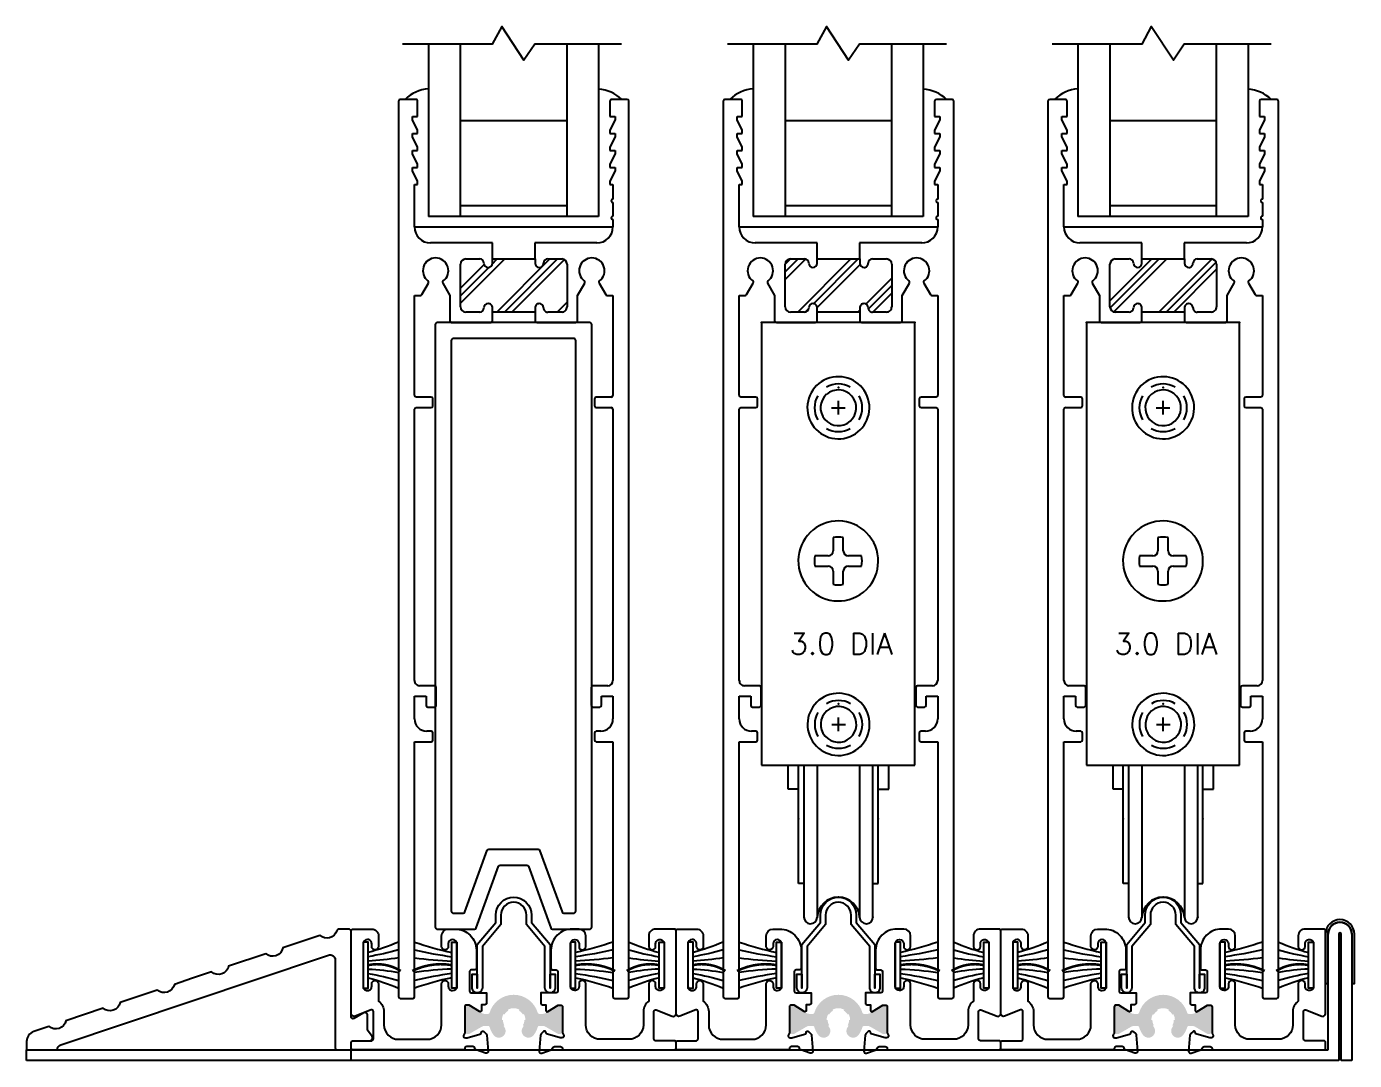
# Model space of a CAD drawing. Extents: x -81 to 107, y -69 to 26.
# Drawn here: x 7.85 to 15.65, y 11.61 to 17.68 of the extents above; entities that cross this region are included whole.
import ezdxf
from ezdxf.enums import TextEntityAlignment as Align

# ---------------------------------------------------------------- set-up
doc = ezdxf.new("R2010")
doc.units = 0
doc.header["$LTSCALE"] = 0.25
doc.header["$MEASUREMENT"] = 0
doc.layers.get('0').update_dxf_attribs({"linetype": 'CONTINUOUS'})
for name, color, linetype in [('FRAME', 1, 'CONTINUOUS'), ('GLASS-VINYL', 7, 'CONTINUOUS'), ('HEM COVER', 4, 'CONTINUOUS'), ('RISER', 7, 'CONTINUOUS'), ('SASH', 5, 'CONTINUOUS'), ('SEAL', 7, 'CONTINUOUS'), ('SILL-PAN', 7, 'CONTINUOUS')]:
    doc.layers.add(name, color=color, linetype=linetype)
doc.styles.get("Standard").update_dxf_attribs({"font": 'simplex.shx'})

# ---------------------------------------------------------------- blocks, each defined once
blk = doc.blocks.new('FW1020 STD SILL')
blk.add_lwpolyline([(0.07500000000000043, 0.4569999999999999, 0.9999999999999999), (-0.0750000000000004, 0.4569999999999963), (-0.07500000000000662, 0.4022826534041937), (-0.1840000000000039, 0.2723815118114272), (-0.1839999999999986, 0.03000000000000203, -1.000000000000015), (-0.2440000000000013, 0.03000000000000136), (-0.2440000000000007, 0.1090000000000004), (-0.2141000000000004, 0.1090000000000009), (-0.2139999999999986, 0.02700000000000014), (-0.214000000000004, 0.2833006188394132), (-0.1050000000000058, 0.4132017604321812), (-0.1050000000000004, 0.4569999999999999, -0.9999999999999999), (0.1050000000000004, 0.4569999999999999), (0.1049999999999986, 0.4132017604321812), (0.2139999999999969, 0.2833006188394132), (0.2139999999999986, 0.02700000000000014), (0.2140999999999981, 0.1090000000000009), (0.2440000000000007, 0.1090000000000004), (0.2440000000000015, 0.03000000000000136, -1.000000000000015), (0.1839999999999986, 0.03000000000000203), (0.1840000000000037, 0.2723815118114272), (0.07499999999999996, 0.4022826534041934)], format="xyb", close=True)
blk = doc.blocks.new('Roller Assy 3p0 Dia - Side(EX)')
at = {"color": 7}
for p, q in [((-0.4500000000000028, 0), (-0.4500000000000028, -2.599999999999997)), ((0.4500000000000028, 0), (-0.4500000000000028, 0)), ((0.4500000000000099, -2.599999999999997), (0.4500000000000028, 0)), ((-0.03000000000109537, -1.262976212386814), (-0.03000000000109537, -1.340000000000568)), ((0.02999999999891401, -1.340000000000561), (0.0299999999989069, -1.262976212386999)), ((-0.06000000000109651, -1.370000000000569), (-0.1370237876146518, -1.370000000000566)), ((0.1370237876124776, -1.370000000000562), (0.05999999999891514, -1.370000000000562)), ((-0.1370237876148366, -1.430000000000568), (-0.06000000000109651, -1.430000000000568)), ((-0.03000000000109537, -1.460000000000569), (-0.03000000000109537, -1.53702378761432)), ((0.0299999999989069, -1.537023787614135), (0.02999999999891401, -1.460000000000566)), ((0.05999999999891514, -1.430000000000565), (0.1370237876126623, -1.430000000000565)), ((-0.4500000000000028, -2.599999999999997), (0.4500000000000099, -2.599999999999997)), ((-0.2931654378141957, -2.740297254161983), (-0.2931654378141957, -2.599999999999994)), ((0.2969672908815397, -2.740297254161983), (0.2969672908815397, -2.599999999999994)), ((-0.2311654378141981, -2.740297254161994), (-0.2931654378141957, -2.740297254161983)), ((0.2349672908815421, -2.740297254161994), (0.2969672908815397, -2.740297254161983))]:
    blk.add_line(p, q, dxfattribs=at)
at = {"linetype": 'Continuous'}
for p, q in [((0.0009672908856686036, -0.5399999999981233), (0.0009672908856686036, -0.459999999998125)), ((-0.03903270911433054, -0.4999999999981242), (0.04096729088566775, -0.4999999999981242)), ((0.001900926538716874, -2.399999999999998), (0.001900926538716874, -2.32)), ((-0.03809907346128227, -2.359999999999999), (0.04190092653871602, -2.359999999999999))]:
    blk.add_line(p, q, dxfattribs=at)
for p, q in [((-0.2330327091184614, -3.293781052764526), (-0.2330327091184614, -2.599999999999997)), ((-0.2020327091184626, -2.599999999999997), (-0.2020327091184555, -3.49189998436733)), ((-0.1238803391909613, -2.599999999999994), (-0.1238803391909613, -3.493829970398086)), ((0.125814920954042, -2.599999999999997), (0.125814920954042, -3.493829970400918)), ((0.2039672908815362, -3.49189998436733), (0.2039672908815575, -2.599999999999997)), ((0.2349672908815421, -3.293781052764526), (0.2349672908815421, -2.599999999999997)), ((-0.2020327091184626, -3.293781052764529), (-0.2330327091184614, -3.293781052764526)), ((0.2039672908815504, -3.293781052764522), (0.2349672908815421, -3.293781052764526))]:
    blk.add_line(p, q)
at = {"color": 7}
for centre, radius, start, end in [((0.0009672908838762595, -0.4999999999976623), 0.1825024696590584, 106.1690007701996, 106.1377948274399), ((0.0009672908856703799, -0.4999999999981224), 0.1050014208989607, 131.0231411580958, 130.9828117884155), ((-1.092459456231154e-12, -1.399999999994899), 0.2350018945264222, 117.4668048798294, 117.4308799194682), ((-1.515232384008414e-12, -1.400000000000659), 0.1402694491755739, 77.65051930435034, 102.3494806952975), ((-9.912071163853398e-13, -1.400000000000989), 0.1402694491755741, 167.65051930435, 192.3494806952972), ((-0.06000000000109651, -1.340000000000568), 0.03000000000000114, 270, 0), ((0.05999999999891514, -1.340000000000561), 0.03000000000000114, 180, 270), ((-1.183053655040567e-12, -1.400000000000985), 0.1402694491755741, 347.6505193047028, 12.34948069565002), ((-0.06000000000109651, -1.460000000000569), 0.03000000000000114, 0, 90), ((0.05999999999891514, -1.460000000000566), 0.03000000000000114, 90, 180), ((-1.515232384008414e-12, -1.400000000000475), 0.1402694491755743, 257.6505193047025, 282.3494806956497), ((0.00190092653692453, -2.359999999999541), 0.1825024696590588, 106.1690007701995, 106.1377948274398), ((0.001900926533670244, -2.359999999999999), 0.1050014208956481, 131.023141156017, 130.9828117863367)]:
    blk.add_arc(centre, radius, start, end, dxfattribs=at)
at = {"color": 7, "linetype": 'Continuous'}
for centre, start, end in [((0.0009672908856686036, -0.4999999999981242), 59.99999999880322, 120.0000000003655), ((0.0009672908856686036, -0.4999999999981242), 150.0000000002937, 209.9999999985451), ((0.0009672908856686036, -0.4999999999981242), 329.9999999958393, 29.99999999758996), ((0.0009672908856686036, -0.4999999999981242), 239.9999999973319, 299.9999999957691), ((0.001900926538716874, -2.359999999999999), 59.99999999880322, 120.0000000003655), ((0.001900926538716874, -2.359999999999999), 150.0000000002937, 209.9999999985451), ((0.001900926538716874, -2.359999999999999), 329.9999999958393, 29.99999999758996), ((0.001900926538716874, -2.359999999999999), 239.9999999973319, 299.9999999957691)]:
    blk.add_arc(centre, 0.1402648927758448, start, end, dxfattribs=at)
for centre, radius, start, end in [((0.0009672908815403503, -3.499999999999251), 0.1249999999999984, 2.829282932086895, 177.1707170679131), ((-0.1629326934885214, -3.491899984367331), 0.03910001562993415, 179.9999999999987, 357.1707170679136), ((0.1648672752516021, -3.491899984367331), 0.03910001562993327, 182.8292829320864, 1.301505231738496e-12)]:
    blk.add_arc(centre, radius, start, end)
at = {"color": 7, "linetype": 'ByBlock'}
for p in [(-0.4500000000000028, 0), (0.4500000000000099, 0), (0.0009672908874023278, -0.3799983761126029), (0.001900926540450598, -2.239998376114478)]:
    blk.add_point(p, dxfattribs=at)
at = {"color": 0, "linetype": 'ByBlock'}
for p in [(-0.4500000000000028, 0), (-0.4500000000000028, 0), (0.4500000000000028, 0), (0.4500000000000028, 0), (-0.2330327091184614, -2.915226831434065), (0.2349672908815421, -2.915226831434065), (0.0009672908815403503, -3.374999999999251), (-0.1238803391909613, -3.493829970398086), (0.2039672908815362, -3.49189998436733)]:
    blk.add_point(p, dxfattribs=at)
blk.add_text('3.0 DIA', height=0.125).set_placement((0.01724514775516717, -1.948710639344688), align=Align.CENTER)
blk = doc.blocks.new('3310-Thermal Mammoth B Rail')
at = {"linetype": 'Continuous'}
h = blk.add_hatch(dxfattribs=at)
h.set_pattern_fill('PLAST', angle=45, style=0)
h.set_pattern_definition([(45, (0, 0), (-0.1767766952966369, 0.1767766952966369), []), (45, (-0.02209708691207961, 0.02209708691207961), (-0.1767766952966369, 0.1767766952966369), []), (45, (-0.04419417382415922, 0.04419417382415922), (-0.1767766952966369, 0.1767766952966369), [])])
h.paths.add_polyline_path([(-0.1499999999999915, 0.3239999999999981), (-0.1509999999999962, 0.3239999999999945, -0.4142135623731167), (-0.1749999999999972, 0.347999999999999), (-0.1749999999999972, 0.3740000000000094), (-0.2819999999999965, 0.3740000000000094, 0.4142135623730951), (-0.3130000000000024, 0.3430000000000035), (-0.3130000000000024, 0.09300000000000352, 0.4142135623731119), (-0.2819999999999965, 0.06199999999999761), (-0.2000000000000028, 0.06199999999999761, 0.4142135623730743), (-0.1749999999999972, 0.0870000000000033), (-0.1749999999999972, 0.08800000000000097, -0.414213562373095), (-0.1509999999999962, 0.1120000000000019), (-0.1499999999999915, 0.1119999999999983, -0.4142135623730742), (-0.125, 0.0870000000000033), (-0.125, 0.06199999999999761), (0.125, 0.06199999999999761), (0.125, 0.0870000000000033, -0.4142135623730951), (0.1499999999999915, 0.1120000000000019), (0.1509999999999962, 0.1120000000000019, -0.414213562373095), (0.1749999999999972, 0.08800000000000097), (0.1749999999999972, 0.0870000000000033, 0.414213562373095), (0.2000000000000028, 0.06199999999999761), (0.2819999999999965, 0.06199999999999761, 0.4142135623731117), (0.3130000000000024, 0.09299999999999642), (0.3130000000000024, 0.3430000000000035, 0.4142135623730951), (0.2819999999999965, 0.3740000000000094), (0.1749999999999972, 0.3740000000000094), (0.1749999999999972, 0.347999999999999, -0.414213562373095), (0.1509999999999962, 0.3239999999999981), (0.1499999999999915, 0.3239999999999981, -0.4142135623730743), (0.125, 0.3490000000000038), (0.125, 0.3740000000000094), (-0.125, 0.3740000000000094), (-0.125, 0.3490000000000038, -0.4142135623730951)])
at = {"ltscale": 0.25}
for p, q in [((-0.6755000000000013, 1.300999999999991), (-0.6755000000000022, -3.960000000000006)), ((-0.5735000000000028, 1.310999999999996), (-0.6655000000000024, 1.310999999999991)), ((-0.5635000000000021, 1.210999999999993), (-0.5635000000000021, 1.300999999999997)), ((0.5664999999999978, 1.300999999999995), (0.5664999999999978, 1.210999999999993)), ((0.668499999999999, 1.310999999999993), (0.5764999999999976, 1.310999999999995)), ((0.6784999999999979, -3.960000000000007), (0.6784999999999988, 1.300999999999993)), ((-0.5935000000000015, 1.190999999999994), (-0.5935000000000015, 1.210999999999993)), ((-0.5935000000000015, 1.210999999999993), (-0.5635000000000021, 1.210999999999993)), ((-0.5635000000000021, 1.130999999999993), (-0.5935000000000015, 1.190999999999994)), ((0.5664999999999978, 1.210999999999993), (0.596499999999998, 1.210999999999993)), ((0.596499999999998, 1.190999999999994), (0.5664999999999978, 1.130999999999993)), ((0.596499999999998, 1.210999999999993), (0.596499999999998, 1.190999999999994)), ((-0.5935000000000015, 1.090999999999994), (-0.5935000000000015, 1.110999999999994)), ((-0.5935000000000015, 1.110999999999994), (-0.5635000000000021, 1.110999999999994)), ((-0.5635000000000021, 1.110999999999994), (-0.5635000000000021, 1.130999999999993)), ((0.5664999999999978, 1.130999999999993), (0.5664999999999978, 1.110999999999994)), ((0.5664999999999978, 1.110999999999994), (0.596499999999998, 1.110999999999994)), ((0.596499999999998, 1.110999999999994), (0.596499999999998, 1.090999999999994)), ((-0.5635000000000021, 1.030999999999993), (-0.5935000000000015, 1.090999999999994)), ((-0.5635000000000021, 1.010999999999994), (-0.5635000000000021, 1.030999999999993)), ((0.596499999999998, 1.090999999999994), (0.5664999999999978, 1.030999999999993)), ((0.5664999999999978, 1.030999999999993), (0.5664999999999978, 1.010999999999994)), ((-0.5935000000000015, 0.9909999999999934), (-0.5935000000000015, 1.010999999999993)), ((-0.5935000000000015, 1.010999999999993), (-0.5635000000000021, 1.010999999999994)), ((-0.5635000000000021, 0.9309999999999929), (-0.5935000000000015, 0.9909999999999934)), ((0.5664999999999978, 1.010999999999994), (0.596499999999998, 1.010999999999995)), ((0.596499999999998, 0.9909999999999934), (0.5664999999999978, 0.9309999999999929)), ((0.596499999999998, 1.010999999999995), (0.596499999999998, 0.9909999999999934)), ((-0.5935000000000015, 0.8909999999999938), (-0.5935000000000015, 0.9109999999999934)), ((-0.5935000000000015, 0.9109999999999934), (-0.5635000000000021, 0.9109999999999934)), ((-0.5635000000000021, 0.8309999999999933), (-0.5935000000000015, 0.8909999999999938)), ((-0.5635000000000021, 0.9109999999999934), (-0.5635000000000021, 0.9309999999999929)), ((0.5664999999999978, 0.9309999999999929), (0.5664999999999978, 0.9109999999999934)), ((0.5664999999999978, 0.9109999999999934), (0.596499999999998, 0.9109999999999943)), ((0.596499999999998, 0.8909999999999938), (0.5664999999999978, 0.8309999999999933)), ((0.596499999999998, 0.9109999999999943), (0.596499999999998, 0.8909999999999938)), ((-0.5815000000000019, 0.561999999999995), (-0.5815000000000028, 0.810999999999992)), ((-0.5815000000000028, 0.810999999999992), (-0.5635000000000021, 0.8109999999999937)), ((-0.5635000000000021, 0.8109999999999937), (-0.5635000000000021, 0.8309999999999933)), ((0.5664999999999978, 0.8309999999999933), (0.5664999999999978, 0.8109999999999937)), ((0.5664999999999978, 0.8109999999999937), (0.5844999999999976, 0.8109999999999937)), ((0.5844999999999976, 0.8109999999999937), (0.5844999999999976, 0.7256280083870292)), ((0.5844999999999976, 0.7056280083870297), (0.5844999999999985, 0.6256280083870296)), ((0.5844999999999985, 0.60562800838703), (0.5844999999999985, 0.5619999999999941)), ((-0.1235000000000036, 0.4679999999999974), (-0.4875000000000016, 0.4679999999999946)), ((-0.1235000000000026, 0.3739999999999943), (-0.1235000000000036, 0.4679999999999974)), ((0.4904999999999982, 0.4679999999999938), (0.125, 0.4680000000000071)), ((0.125, 0.4680000000000071), (0.125, 0.3740000000000094)), ((-0.3115000000000032, 0.09299999999999198), (-0.3115000000000023, 0.3429999999999946)), ((-0.2805000000000026, 0.3739999999999943), (-0.198500000000001, 0.3739999999999943)), ((-0.1235000000000026, 0.3489999999999931), (-0.1235000000000026, 0.3739999999999943)), ((0.1264999999999974, 0.3739999999999943), (0.1264999999999983, 0.3489999999999931)), ((0.2014999999999967, 0.3739999999999943), (0.2834999999999974, 0.3739999999999943)), ((0.314499999999998, 0.3429999999999946), (0.314499999999998, 0.09299999999999198)), ((-0.5815000000000028, -0.4270000000000067), (-0.5815000000000028, 0.1595077321642071)), ((-0.5815000000000028, 0.1595077321642071), (-0.5472735026918985, 0.1595077321642089)), ((-0.5386132486540545, 0.1645077321642079), (-0.4997048575403289, 0.2318990424139455)), ((-0.4152951424596649, 0.2318990424139278), (-0.3735000000000026, 0.1595077321642124)), ((-0.3735000000000026, 0.1595077321642124), (-0.3735000000000017, 0.009999999999991793)), ((0.3764999999999974, 0.1595077321642107), (0.4182951424596704, 0.2318990424139438)), ((0.3764999999999974, 0.00999999999999357), (0.3764999999999974, 0.1595077321642107)), ((0.5027048575403334, 0.2318990424139287), (0.541613248654051, 0.1645077321642079)), ((0.550273502691895, 0.1595077321642089), (0.5844999999999976, 0.1595077321642071)), ((0.5844999999999976, 0.1595077321642071), (0.5844999999999976, -0.4270000000000067)), ((-0.1235000000000017, 0.009999999999991793), (-0.1235000000000026, 0.08699999999999175)), ((0.1264999999999974, 0.08699999999999175), (0.1264999999999974, 0.009999999999991793)), ((-0.198500000000001, 0.06199999999999317), (-0.2805000000000026, 0.06199999999999228)), ((0.2834999999999983, 0.06199999999999317), (0.2014999999999967, 0.06199999999999228)), ((-0.3635000000000019, -7.993605777301127e-15), (-0.1335000000000015, -7.993605777301127e-15)), ((0.1364999999999972, -7.993605777301127e-15), (0.3664999999999976, -6.217248937900877e-15)), ((-0.4835000000000029, -0.4370000000000074), (-0.5715000000000039, -0.4370000000000065)), ((-0.4735000000000031, -0.4890000000000061), (-0.4735000000000031, -0.4470000000000072)), ((0.4764999999999988, -0.4470000000000072), (0.4764999999999988, -0.4890000000000061)), ((0.5744999999999978, -0.4370000000000065), (0.4864999999999986, -0.4370000000000074)), ((-0.5815000000000019, -2.102000000000007), (-0.5815000000000028, -0.5090000000000048)), ((-0.571500000000003, -0.499000000000005), (-0.4835000000000029, -0.4990000000000059)), ((0.4864999999999986, -0.4990000000000059), (0.5744999999999978, -0.499000000000005)), ((0.5844999999999976, -0.5090000000000048), (0.5844999999999976, -2.102000000000007)), ((-0.4635000000000025, -2.133000000000007), (-0.5505000000000013, -2.133000000000007)), ((-0.4535000000000027, -2.248000000000008), (-0.4535000000000027, -2.143000000000007)), ((0.4564999999999984, -2.143000000000007), (0.4564999999999975, -2.248000000000008)), ((0.5534999999999979, -2.133000000000007), (0.4664999999999981, -2.133000000000007)), ((-0.5815000000000037, -2.328000000000008), (-0.5815000000000028, -2.195000000000007)), ((-0.5815000000000028, -2.195000000000007), (-0.5135000000000032, -2.195000000000008)), ((-0.5135000000000032, -2.195000000000008), (-0.5135000000000032, -2.248000000000008)), ((-0.5035000000000034, -2.258000000000008), (-0.4635000000000025, -2.258000000000008)), ((0.4664999999999973, -2.258000000000008), (0.5064999999999982, -2.258000000000008)), ((0.516499999999998, -2.248000000000008), (0.516499999999998, -2.195000000000008)), ((0.516499999999998, -2.195000000000008), (0.5844999999999985, -2.195000000000007)), ((0.5844999999999985, -2.195000000000007), (0.5844999999999985, -2.328000000000008)), ((-0.483500000000002, -2.400000000000008), (-0.5095000000000036, -2.400000000000008)), ((-0.4735000000000023, -2.452000000000008), (-0.4735000000000023, -2.410000000000008)), ((0.4764999999999988, -2.410000000000008), (0.4764999999999988, -2.452000000000008)), ((0.5124999999999984, -2.400000000000008), (0.4864999999999986, -2.400000000000008)), ((-0.5815000000000028, -3.960000000000006), (-0.5815000000000028, -2.462000000000005)), ((-0.5815000000000028, -2.462000000000005), (-0.483500000000002, -2.462000000000008)), ((0.4864999999999986, -2.462000000000008), (0.5844999999999985, -2.462000000000011)), ((0.5844999999999985, -2.462000000000011), (0.5844999999999985, -3.960000000000006)), ((-0.6655000000000024, -3.970000000000006), (-0.5915000000000026, -3.970000000000006)), ((0.5944999999999983, -3.970000000000006), (0.6684999999999981, -3.970000000000007))]:
    blk.add_line(p, q, dxfattribs=at)
at = {"color": 7}
for p, q in [((-0.1235000000000026, 0.3740000000000094), (0.125, 0.3740000000000094)), ((0.125, 0.06199999999999761), (-0.125, 0.06199999999999761))]:
    blk.add_line(p, q, dxfattribs=at)
at = {"color": 7, "ltscale": 0.25}
for p, q in [((-0.1235000000000026, 0.3739999999999943), (0.001499999999997392, 0.3739999999999943)), ((0.001499999999997392, 0.3739999999999943), (0.1264999999999974, 0.3739999999999943))]:
    blk.add_line(p, q, dxfattribs=at)
at = {"ltscale": 0.25}
for centre, radius, start, end in [((-0.6655000000000018, 1.300999999999991), 0.009999999999999565, 90.00000000000382, 180.0000000000013), ((-0.5735000000000021, 1.300999999999996), 0.01000000000000001, 1.272221872585406e-12, 90.00000000000382), ((0.5764999999999976, 1.300999999999995), 0.009999999999999787, 90, 180), ((0.6684999999999989, 1.300999999999993), 0.009999999999999898, 1.27222187258542e-12, 89.99999999999937), ((0.5844999999999976, 0.7156280083870294), 0.009999999999999787, 90, 270), ((0.5844999999999976, 0.6156280083870298), 0.009999999999999787, 89.99999999999491, 270.0000000000051), ((-0.4875000000000016, 0.561999999999995), 0.0940000000000003, 180, 270), ((0.4904999999999977, 0.5619999999999945), 0.09400000000000075, 270.0000000000002, 359.9999999999997), ((-0.4574999999999945, 0.3049999999999944), 0.07499999999999583, 306.756327030586, 233.243672969406), ((-0.2805000000000026, 0.3429999999999946), 0.03099999999999969, 90, 180), ((-0.1985000000000023, 0.3489999999999935), 0.0250000000000008, 359.999999999999, 89.99999999999694), ((-0.1485000000000012, 0.3489999999999931), 0.02500000000000036, 180, 270), ((-0.148500000000003, 0.3489999999999931), 0.02500000000000036, 270.0000000000041, 0), ((0.1514999999999986, 0.3489999999999931), 0.02500000000000036, 180, 269.9999999999959), ((0.151499999999996, 0.348999999999994), 0.02500000000000124, 270.000000000002, 2.035554996136549e-12), ((0.201499999999998, 0.3489999999999935), 0.0250000000000008, 90.00000000000306, 179.9999999999969), ((0.2834999999999974, 0.3429999999999938), 0.03100000000000058, 1.641576609787591e-12, 90), ((0.4605000000000037, 0.3049999999999935), 0.07499999999999467, 306.756327030586, 233.2436729694072), ((-0.508365111578172, 0.2368990424139372), 0.009999999999994735, 330.0000000000375, 53.24367296943429), ((-0.40663488842182, 0.2368990424139279), 0.0100000000000005, 126.7563270305796, 209.9999999999989), ((0.4096348884218282, 0.2368990424139366), 0.009999999999994536, 330.0000000000293, 53.24367296943343), ((0.5113651115781773, 0.2368990424139288), 0.009999999999999619, 126.7563270305821, 210.0000000000023), ((-0.5472735026918981, 0.1695077321642086), 0.009999999999999731, 269.9999999999981, 329.9999999999943), ((0.5502735026918948, 0.1695077321642088), 0.009999999999999919, 210.0000000000064, 270.0000000000013), ((-0.2805000000000029, 0.09299999999999264), 0.03100000000000036, 180.0000000000012, 270.0000000000004), ((-0.198500000000001, 0.08699999999999353), 0.02500000000000036, 270, 359.999999999996), ((-0.1485000000000007, 0.0869999999999913), 0.02499999999999991, 90.00000000000101, 179.999999999999), ((-0.1485000000000007, 0.08699999999999308), 0.02499999999999813, 359.999999999997, 90.00000000000101), ((0.1514999999999977, 0.08699999999999175), 0.02500000000000036, 89.99999999999594, 180), ((0.1514999999999973, 0.0869999999999922), 0.02499999999999991, 359.999999999997, 89.99999999999491), ((0.2014999999999962, 0.0869999999999913), 0.02499999999999902, 180.000000000001, 270.000000000001), ((0.2834999999999988, 0.09299999999999242), 0.03099999999999925, 269.9999999999992, 359.9999999999992), ((-0.3635000000000019, 0.009999999999991793), 0.009999999999999787, 180, 270), ((-0.1335000000000015, 0.009999999999991793), 0.009999999999999787, 270, 0), ((0.1364999999999972, 0.009999999999991793), 0.009999999999999787, 180, 270), ((0.3664999999999976, 0.00999999999999357), 0.009999999999999787, 270, 0), ((-0.5715000000000033, -0.427000000000007), 0.009999999999999454, 179.9999999999981, 269.9999999999968), ((-0.4835000000000029, -0.4470000000000072), 0.009999999999999787, 0, 90), ((0.4864999999999986, -0.4470000000000072), 0.009999999999999787, 90, 180), ((0.5744999999999977, -0.4270000000000066), 0.009999999999999898, 270.0000000000006, 359.9999999999994), ((-0.571500000000003, -0.5090000000000048), 0.009999999999999787, 90, 180), ((-0.4835000000000029, -0.4890000000000061), 0.009999999999999787, 270, 0), ((0.4864999999999986, -0.4890000000000061), 0.009999999999999787, 180, 270), ((0.5744999999999978, -0.5090000000000048), 0.009999999999999787, 0, 90), ((-0.5505000000000018, -2.102000000000007), 0.03100000000000014, 180.0000000000008, 270.0000000000008), ((0.5534999999999979, -2.102000000000007), 0.03099999999999969, 270, 0), ((-0.4635000000000025, -2.143000000000007), 0.009999999999999787, 0, 90), ((0.4664999999999981, -2.143000000000007), 0.009999999999999787, 90, 180), ((-0.5035000000000034, -2.248000000000008), 0.009999999999999787, 180, 270), ((-0.4635000000000025, -2.248000000000008), 0.009999999999999787, 270, 0), ((0.4664999999999973, -2.248000000000008), 0.009999999999999787, 180, 270), ((0.5064999999999982, -2.248000000000008), 0.009999999999999787, 270, 0), ((-0.5095000000000036, -2.328000000000008), 0.07200000000000006, 180, 270), ((0.5124999999999988, -2.328000000000009), 0.07199999999999962, 269.9999999999996, 3.533949646070593e-13), ((-0.483500000000002, -2.410000000000008), 0.009999999999999787, 0, 90), ((0.4864999999999986, -2.410000000000008), 0.009999999999999787, 90, 180), ((-0.483500000000002, -2.452000000000008), 0.009999999999999787, 270, 0), ((0.4864999999999986, -2.452000000000008), 0.009999999999999787, 180, 270), ((-0.6655000000000024, -3.960000000000006), 0.009999999999999787, 180, 270), ((-0.5915000000000026, -3.960000000000006), 0.009999999999999787, 270, 0), ((0.5944999999999983, -3.960000000000006), 0.009999999999999787, 180, 270), ((0.6684999999999981, -3.960000000000007), 0.009999999999999787, 270, 0)]:
    blk.add_arc(centre, radius, start, end, dxfattribs=at)
blk = doc.blocks.new('3752 RISER')
at = {"color": 1}
blk.add_lwpolyline([(0.1218843201728106, -0.3641737218113388), (0.09500000000000419, -0.3276602540378466), (0.09500000000000419, -0.2405247913859316, 0.5773502691896355), (0.07100000000000328, -0.2266683849253806), (0.01500000000000234, -0.2590000000000021, -0.5773502691896304), (1.77635683940025e-15, -0.2503397459621564), (-1.77635683940025e-15, 0.2503397459621564, 0.414213562373091), (-0.01600000000000179, 0.2663397459621546), (-0.07014949138756954, 0.2663397459621546, 0.3218493606504528), (-0.08531048291560417, 0.2554528991856433, -0.5303409811657501), (-0.184236502029675, 0.2280456685153265), (-0.4021101889183942, 0.1549996478231659, -0.564932682866004), (-0.5028087322722588, 0.1212386738086391), (-0.7206824191609691, 0.04819265311646426, -0.5649326828659461), (-0.8213809625148336, 0.01443167910195164), (-0.8798903550093886, -0.005184633247994341), (-0.9325035645684343, -0.02282414561415358), (-1.039254649403535, -0.05861434159021606, -0.564932682866004), (-1.1399531927574, -0.09237531560474643), (-1.357826879646109, -0.1654213362969212, -0.5649326828659461), (-1.458525422999974, -0.1991823103114303), (-1.676399109888662, -0.2722283310035944, -0.5649326828660137), (-1.777097653242528, -0.3059893050181106), (-1.865708433547066, -0.3356976419178341, 0.3223425503140719), (-1.907999999999999, -0.3944818034506898), (-1.907999999999999, -0.4436602540378463), (-1.727101774400115, -0.4436602540378463, -0.3249412314732663), (-1.705957363416056, -0.4139764934019734), (-0.1697931056517668, 0.1010498402577316), (-0.1348542167735314, 0.1127637229041678, -0.5124674007691762), (-0.09399999999999942, 0.08337164213773995), (-0.09399999999999942, -0.3858344081262803), (-0.09399999999999942, -0.4336602540378447, 0.4142135623730951), (-0.08399999999999963, -0.4436602540378463), (-0.00999999999999801, -0.4436602540378463, 0.414213562373108), (1.77635683940025e-15, -0.4336602540378447), (1.77635683940025e-15, -0.3996602540378458, -0.4142135623730951), (0.01000000000000156, -0.3896602540378442), (0.1090000000000018, -0.3896602540378442, 0.614985551733185)], format="xyb", close=True, dxfattribs=at)
blk = doc.blocks.new('3762 Mammoth Setting Block')
for points in [[(0.07850908676807489, -3.187, -0.3152987888789657), (0.08790601297593437, -3.193579798566743), (0.2196051491742343, -3.555420201433258, 0.3152987888789855), (0.2290020753820938, -3.562000000000001), (0.4499999999999975, -3.562, 0.4142135623730935), (0.4599999999999973, -3.552), (0.4600000000000009, -0.009999999999999787, 0.414213562373095), (0.4500000000000011, 0), (-0.4500000000000011, 8.881784197001252e-16, 0.414213562373095), (-0.4600000000000009, -0.009999999999998899), (-0.4600000000000004, -3.552, 0.4142135623730935), (-0.4500000000000006, -3.561999999999999), (-0.2290020753820969, -3.562, 0.3152987888789848), (-0.2196051491742379, -3.555420201433257), (-0.08790601297593614, -3.193579798566742, -0.3152987888789888), (-0.07850908676807666, -3.186999999999999)], [(0.1443285953597879, -3.093000000000001, -0.3152987888789657), (0.1537255215676474, -3.099579798566744), (0.2854246577659483, -3.461420201433257, 0.3152987888789968), (0.2948215839738078, -3.468), (0.3559999999999999, -3.467999999999995, 0.4142135623730716), (0.3659999999999988, -3.457999999999995), (0.3659999999999988, -0.1039999999999983, 0.4142135623730955), (0.355999999999999, -0.09399999999999853), (-0.3559999999999999, -0.0940000000000003, 0.4142135623730949), (-0.3659999999999997, -0.1040000000000001), (-0.366000000000001, -3.458, 0.414213562373095), (-0.3560000000000012, -3.468), (-0.2948215839738095, -3.468, 0.3152987888789888), (-0.2854246577659505, -3.461420201433257), (-0.1537255215676492, -3.099579798566742, -0.3152987888789966), (-0.1443285953597897, -3.092999999999999)]]:
    blk.add_lwpolyline(points, format="xyb", close=True)
blk = doc.blocks.new('3749-SILL')
h = blk.add_hatch(color=7)
h.dxf.hatch_style = 1
edge = h.paths.add_edge_path()
edge.add_arc((0.9540000000000077, -0.5239998801021031), 0.06889742808219167, 59.999999999995, 119.9999999999948, ccw=False)
edge.add_line((0.9884487140411125, -0.4643329571275103), (0.985495967123299, -0.4694472648110448))
edge.add_arc((0.9540000000000077, -0.523999880102096), 0.06299193424657525, 30.000000000000625, 59.99999999999619, ccw=False)
edge.add_line((1.008552615291066, -0.4925039129788047), (1.013666922974593, -0.4895511660610055))
edge.add_arc((0.9540000000000077, -0.5239998801021031), 0.06889742808219167, 5.9117155615240335e-12, 30.000000000002785, ccw=False)
edge.add_line((1.022897428082203, -0.523999880102096), (1.01699193424659, -0.523999880102096))
edge.add_arc((0.9540000000000077, -0.523999880102096), 0.06299193424657525, -30.000000000000625, 0, ccw=False)
edge.add_line((1.008552615291066, -0.5554958472253873), (1.013666922974593, -0.5584485941432007))
edge.add_arc((0.9540000000000077, -0.5239998801021031), 0.06889742808219167, 323.1301023541607, 329.99999999999716, ccw=False)
edge.add_arc((1.040613909589055, -0.588960312293878), 0.03936995890410953, 143.1301023541601, 323.1301023541457)
edge.add_arc((0.9540000000000077, -0.5239998801021031), 0.1476373458904107, 323.1301023541566, 343.8304322988947)
edge.add_arc((1.103359578905156, -0.5673068348966197), 0.007873991780821906, 90, 163.8304322988909, ccw=False)
edge.add_line((1.103359578905156, -0.5594328431158004), (1.125148285231191, -0.5594328431158004))
edge.add_arc((1.125148285231191, -0.5909288102390864), 0.03149596712328762, 60.00000000001222, 90, ccw=False)
edge.add_line((1.140896268792829, -0.5636525025935555), (1.213589360971767, -0.6056218789312968))
edge.add_arc((1.21752635686218, -0.5988028020199128), 0.007873991780821906, 239.9999999999947, 270)
edge.add_line((1.21752635686218, -0.606676793800732), (1.225652716438361, -0.606676793800732))
edge.add_arc((1.225652716438361, -0.5909288102390864), 0.01574798356164381, 270, 360)
edge.add_line((1.241400700000014, -0.5909288102390864), (1.241400700000014, -0.4570709499651144))
edge.add_arc((1.225652716438361, -0.4570709499651144), 0.01574798356164381, 0, 90)
edge.add_line((1.225652716438361, -0.4413229664034688), (1.217526356862166, -0.4413229664034759))
edge.add_arc((1.217526356862166, -0.4491969581842881), 0.007873991780821906, 90, 119.9999999999416)
edge.add_line((1.213589360971767, -0.4423778812729111), (1.140896268792829, -0.4843472576106365))
edge.add_arc((1.125148285231191, -0.4570709499651144), 0.03149596712328762, 270, 299.9999999999958, ccw=False)
edge.add_line((1.125148285231191, -0.4885669170883986), (1.103359578905156, -0.4885669170883986))
edge.add_arc((1.103359578905156, -0.4806929253075793), 0.007873991780821906, 196.1695677010595, 270, ccw=False)
edge.add_arc((0.9540000000000077, -0.5239998801021031), 0.1476373458904107, 16.16956770111066, 90)
edge.add_arc((0.9540000000000077, -0.5239998801021031), 0.1476373458904107, 90, 163.8304322988893)
edge.add_arc((0.8046404210948594, -0.4806929253075793), 0.007873991780821906, 270, 343.8304322989405, ccw=False)
edge.add_line((0.8046404210948594, -0.4885669170883986), (0.7828517147688245, -0.4885669170883986))
edge.add_arc((0.7828517147688245, -0.4570709499651144), 0.03149596712328762, 239.9999999999818, 270, ccw=False)
edge.add_line((0.7671037312071718, -0.4843472576106365), (0.6944106390282485, -0.4423778812729111))
edge.add_arc((0.6904736431378353, -0.4491969581842881), 0.007873991780821906, 59.99999999996886, 90)
edge.add_line((0.6904736431378353, -0.4413229664034688), (0.6823472835616542, -0.4413229664034759))
edge.add_arc((0.6823472835616542, -0.4570709499651144), 0.01574798356164381, 90, 180)
edge.add_line((0.6665993000000014, -0.4570709499651144), (0.6665993000000014, -0.5909288102390864))
edge.add_arc((0.6823472835616542, -0.5909288102390864), 0.01574798356164381, 180, 270)
edge.add_line((0.6823472835616542, -0.606676793800732), (0.6904736431378353, -0.606676793800732))
edge.add_arc((0.6904736431378353, -0.5988028020199128), 0.007873991780821906, 270, 300.0000000000052)
edge.add_line((0.6944106390282485, -0.6056218789312968), (0.767103731207186, -0.5636525025935555))
edge.add_arc((0.7828517147688245, -0.5909288102390864), 0.03149596712328762, 90, 119.9999999999878, ccw=False)
edge.add_line((0.7828517147688245, -0.5594328431158004), (0.8046404210948594, -0.5594328431158004))
edge.add_arc((0.8046404210948594, -0.5673068348966197), 0.007873991780821906, 16.1695677011092, 90, ccw=False)
edge.add_arc((0.9540000000000077, -0.5239998801021031), 0.1476373458904107, 196.1695677011054, 216.8698976458435)
edge.add_arc((0.8673860904109603, -0.588960312293878), 0.03936995890410953, 216.8698976458544, 396.8698976458398)
edge.add_arc((0.9540000000000077, -0.5239998801021031), 0.06889742808219167, 209.9999999999977, 216.8698976458392, ccw=False)
edge.add_line((0.8943330770254221, -0.5584485941431936), (0.8994473847089637, -0.5554958472253873))
edge.add_arc((0.9540000000000077, -0.523999880102096), 0.06299193424657525, 180, 210.000000000007, ccw=False)
edge.add_line((0.8910080657534394, -0.523999880102096), (0.8851025719178125, -0.523999880102096))
edge.add_arc((0.9540000000000077, -0.5239998801021031), 0.06889742808219167, 149.9999999999972, 179.9999999999941, ccw=False)
edge.add_line((0.8943330770254221, -0.4895511660610055), (0.8994473847089637, -0.4925039129788047))
edge.add_arc((0.9540000000000077, -0.523999880102096), 0.06299193424657525, 119.99999999999261, 149.999999999993, ccw=False)
edge.add_line((0.9225040328767307, -0.4694472648110448), (0.9195512859589172, -0.4643329571275103))
for points in [[(0.5300000000000011, -0.5540004872134574), (0.5300000000000011, -0.3659999999999997), (0.5300000000000153, -0.3119999999999976, -0.414213562373095), (0.5500000000000114, -0.2920000000000016), (0.5505000000000138, -0.2920000000000087, -0.4142135623732017), (0.5700000000000216, -0.3114999999999952), (0.5699999999999363, -0.3275000000000006, 0.4142135623732224), (0.5944999999999254, -0.3520000000000039), (0.5954999999999302, -0.3519999999999897, 0.414213562373095), (0.6199999999999193, -0.3275000000000006), (0.6200000000000045, -0.0764999999999958, 0.4142135623730526), (0.5955000000000155, -0.05200000000000671), (0.5945000000000107, -0.0519999999999925, 0.4142135623730949), (0.5700000000000216, -0.07650000000001), (0.5700000000000358, -0.09250000000000114, -0.4142135623733084), (0.5505000000000138, -0.112000000000009), (0.549500000000009, -0.1119999999999948, -0.4142135623733084), (0.5300000000000011, -0.09250000000000114), (0.5300000000000011, -0.03000000000000114, -0.414213562373017), (0.5700000000000074, 0.009999999999990905), (0.5927576328495547, 0.009999999999990905), (0.610000000000003, 0.009999999999990905, -0.4142135623731044), (0.735000000000003, -0.1150000000000126), (0.7349999999999994, -0.2199999999999989, -0.4142135623736153), (0.7249999999999943, -0.2299999999999969), (0.7050000000000125, -0.2299999999999969, 0.4142135623737195), (0.6949999999999932, -0.2400000000000091), (0.6950000000000216, -0.3549999999999969, 0.414213562372991), (0.7050000000000125, -0.365000000000002), (0.7950155772184502, -0.3650000000000091), (0.7950155772184644, -0.4250000000000043, -0.4142135623736153), (0.7850155772184593, -0.4350000000000023), (0.7649845850430097, -0.4350000000000023), (0.7649845850429955, -0.4678652431251606, -0.5855240683197985), (0.7530129458922943, -0.4745834136928337), (0.6932613134322736, -0.4381108614683598, 0.1378721067474893), (0.6871101301893816, -0.4363818418366989), (0.6784052314997382, -0.436381841836706, 0.414213562373095), (0.6665989560165713, -0.448188117319873), (0.6665989560165713, -0.599811642884335, -0.213421765283858), (0.6626635308555109, -0.6086115210648249, 0.6885002580693733), (0.6705343811776316, -0.6292176747285172), (0.6768509058451855, -0.6292176747285101, 0.06554346281524685), (0.6799065947919587, -0.6288153856468188), (0.7557098215109761, -0.6085039722637777, 0.2679491924307935), (0.7640581189656785, -0.6001556748090753), (0.7652527777641325, -0.5956971474755353, -0.5773502691896111), (0.778420967001594, -0.5921687418035848), (0.7927361969683915, -0.6064839717703894, -0.1763269807084598), (0.7961492485542294, -0.6138032845162744), (0.8042939102109443, -0.7068971932408363, -0.5486187866267667), (0.7884945771375129, -0.7190204479001654), (0.7329722902087639, -0.6988119881197026, -0.2637246696229036), (0.7254171660954682, -0.6899510977373229, 0.3595082375522588), (0.7138240579492532, -0.6803782018222595), (0.6784052314997382, -0.6803782018222524, 0.4142135623732713), (0.6665989560165713, -0.6921844773054335), (0.6665989560165713, -0.7000004872134671), (0.01000000000000512, -0.70000048721346, -0.4142135623733031), (0, -0.6900004872134691), (0, -0.656000487213463, -0.4142135623734073), (0.01000000000000512, -0.646000487213465), (0.1200000000000045, -0.6460004872134721, 0.414213562372991), (0.1299999999999955, -0.6360004872134599), (0.1299999999999955, -0.4746324154477151, 0.5285491067761589), (0.1163456096550419, -0.4653240626822353), (0.02184702455195975, -0.5024235072041847, -0.5285491067762694), (1.4210854715202e-14, -0.4875301427794199), (0, 0, -0.4142135623734073), (0.01000000000000512, 0.00999999999999801), (0.1200000000000045, 0.01000000000000512, -0.414213562373147), (0.1599999999999966, -0.03000000000000114), (0.1599999999999966, -0.09250000000000114, -0.4142135623731486), (0.140500000000003, -0.1120000000000019), (0.1394999999999982, -0.1119999999999948, -0.4142135623732018), (0.1200000000000045, -0.09249999999999403), (0.1200000000000045, -0.0764999999999958, 0.4142135623732225), (0.09550000000000125, -0.0519999999999996), (0.09450000000001069, -0.05200000000000671, 0.414213562373095), (0.06999999999999318, -0.0764999999999958), (0.07000000000007844, -0.3275000000000006, 0.4142135623732648), (0.09450000000008174, -0.3520000000000039), (0.09550000000008652, -0.3520000000000039, 0.4142135623732649), (0.1200000000000898, -0.3275000000000006), (0.1200000000000045, -0.3114999999999952, -0.4142135623731485), (0.1394999999999982, -0.2919999999999945), (0.1400000000000006, -0.2920000000000016, -0.414213562373043), (0.1599999999999966, -0.3119999999999976), (0.1599999999999966, -0.4147658972593291, -0.2504916501726727), (0.1920000000000073, -0.474632415447708), (0.1920000000000073, -0.5530004872134668, 0.4142135623731071), (0.277000000000001, -0.6380004872134695), (0.4450000000000216, -0.6380004872134624, 0.4142135623730828), (0.5300000000000296, -0.5530004872134597)], [(1.378000000000014, -0.5540004872134574), (1.378000000000014, -0.3659999999999997), (1.378, -0.3119999999999976, 0.414213562373095), (1.358000000000004, -0.2920000000000016), (1.357500000000002, -0.2920000000000087, 0.4142135623732017), (1.337999999999994, -0.3114999999999952), (1.338000000000079, -0.3275000000000006, -0.4142135623732224), (1.31350000000009, -0.3520000000000039), (1.312500000000085, -0.3519999999999897, -0.414213562373095), (1.288000000000096, -0.3275000000000006), (1.288000000000011, -0.0764999999999958, -0.4142135623730526), (1.3125, -0.05200000000000671), (1.313500000000005, -0.0519999999999925, -0.4142135623730949), (1.337999999999994, -0.07650000000001), (1.33799999999998, -0.09250000000000114, 0.4142135623733084), (1.357500000000002, -0.112000000000009), (1.358500000000006, -0.1119999999999948, 0.4142135623733084), (1.378000000000014, -0.09250000000000114), (1.378000000000014, -0.03000000000000114, 0.414213562373017), (1.338000000000008, 0.009999999999990905), (1.315242367150461, 0.009999999999990905), (1.298000000000012, 0.009999999999990905, 0.4142135623731044), (1.173000000000012, -0.1150000000000126), (1.173000000000016, -0.2199999999999989, 0.4142135623736153), (1.183000000000021, -0.2299999999999969), (1.203000000000003, -0.2299999999999969, -0.4142135623737195), (1.213000000000022, -0.2400000000000091), (1.212999999999994, -0.3549999999999969, -0.414213562372991), (1.203000000000003, -0.365000000000002), (1.112984422781565, -0.3650000000000091), (1.112984422781551, -0.4250000000000043, 0.4142135623736153), (1.122984422781556, -0.4350000000000023), (1.143015414957006, -0.4350000000000023), (1.14301541495702, -0.4678652431251606, 0.5855240683197985), (1.154987054107721, -0.4745834136928337), (1.214738686567742, -0.4381108614683598, -0.1378721067474893), (1.220889869810634, -0.4363818418366989), (1.229594768500277, -0.436381841836706, -0.414213562373095), (1.241401043983444, -0.448188117319873), (1.241401043983444, -0.599811642884335, 0.213421765283858), (1.245336469144505, -0.6086115210648249, -0.6885002580693733), (1.237465618822384, -0.6292176747285172), (1.23114909415483, -0.6292176747285101, -0.06554346281524685), (1.228093405208057, -0.6288153856468188), (1.152290178489039, -0.6085039722637777, -0.2679491924307935), (1.143941881034337, -0.6001556748090753), (1.142747222235883, -0.5956971474755353, 0.5773502691896111), (1.129579032998421, -0.5921687418035848), (1.115263803031624, -0.6064839717703894, 0.1763269807084598), (1.111850751445786, -0.6138032845162744), (1.103706089789071, -0.7068971932408363, 0.5486187866267667), (1.119505422862503, -0.7190204479001654), (1.175027709791252, -0.6988119881197026, 0.2637246696229036), (1.182582833904547, -0.6899510977373229, -0.3595082375522588), (1.194175942050762, -0.6803782018222595), (1.229594768500277, -0.6803782018222524, -0.4142135623732713), (1.241401043983444, -0.6921844773054335), (1.241401043983444, -0.7000004872134671), (1.89800000000001, -0.70000048721346, 0.4142135623733031), (1.908000000000015, -0.6900004872134691), (1.908000000000015, -0.656000487213463, 0.4142135623734073), (1.89800000000001, -0.646000487213465), (1.788000000000011, -0.6460004872134721, -0.414213562372991), (1.77800000000002, -0.6360004872134599), (1.77800000000002, -0.4746324154477151, -0.5285491067761589), (1.791654390344974, -0.4653240626822353), (1.886152975448056, -0.5024235072041847, 0.5285491067762694), (1.908000000000001, -0.4875301427794199), (1.908000000000015, 0, 0.4142135623734073), (1.89800000000001, 0.00999999999999801), (1.788000000000011, 0.01000000000000512, 0.414213562373147), (1.748000000000019, -0.03000000000000114), (1.748000000000019, -0.09250000000000114, 0.4142135623731486), (1.767500000000013, -0.1120000000000019), (1.768500000000017, -0.1119999999999948, 0.4142135623732018), (1.788000000000011, -0.09249999999999403), (1.788000000000011, -0.0764999999999958, -0.4142135623732225), (1.812500000000014, -0.0519999999999996), (1.813500000000005, -0.05200000000000671, -0.414213562373095), (1.838000000000022, -0.0764999999999958), (1.837999999999937, -0.3275000000000006, -0.4142135623732648), (1.813499999999934, -0.3520000000000039), (1.812499999999929, -0.3520000000000039, -0.4142135623732649), (1.787999999999926, -0.3275000000000006), (1.788000000000011, -0.3114999999999952, 0.4142135623731485), (1.768500000000017, -0.2919999999999945), (1.768000000000015, -0.2920000000000016, 0.414213562373043), (1.748000000000019, -0.3119999999999976), (1.748000000000019, -0.4147658972593291, 0.2504916501726727), (1.716000000000008, -0.474632415447708), (1.716000000000008, -0.5530004872134668, -0.4142135623731071), (1.631000000000014, -0.6380004872134695), (1.462999999999994, -0.6380004872134624, -0.4142135623730828), (1.377999999999986, -0.5530004872134597)]]:
    blk.add_lwpolyline(points, format="xyb")
blk = doc.blocks.new('*U157')
for centre, radius, start, end in [((-0.3484506435461058, 1.467816525998898), 1.444132050892806, 285.1923879214044, 292.6434184106731), ((-0.2222583058336545, 1.563325874885708), 1.534798173539435, 279.460015132968, 286.2620528562477), ((-0.04044510399999426, 1.498823547755691), 1.477001095592527, 272.7337413468968, 279.6653231024853), ((-0.04044510399997779, -1.498823547755695), 1.477001095592529, 80.33467689751528, 87.26625865310383), ((-0.2222583058336347, -1.56332587488572), 1.534798173539441, 73.73794714375282, 80.53998486703271), ((-0.3484506435460927, -1.467816525998898), 1.444132050892802, 67.35658158932728, 74.80761207859632)]:
    blk.add_arc(centre, radius, start, end)
at = {"layer": 'SEAL'}
blk.add_lwpolyline([(1.759824107611761e-15, -0.1350000000000016), (1.653273178848947e-17, 0.1350000000000016), (0.03000000000000293, 0.1350000000000016), (0.0300000000000029, -0.1350000000000016)], close=True, dxfattribs=at)
at = {"layer": 'SEAL', "const_width": 0.015}
blk.add_lwpolyline([(0.0300000000000058, -6.661338147750939e-16, 0.192454100063002), (0.2206353872687205, 0.034249640094693)], format="xyb", dxfattribs=at)
at = {"flags": 9}
for tag, p in [('FLEETWOOD_PART_#', (-0.0005562457240841923, -0.2486722113120052)), ('MANUFACTURER_PART_#', (8.517492267046123e-16, -0.1988058451557535))]:
    blk.add_attdef(tag, p, '', height=0.03125, dxfattribs=at)
blk = doc.blocks.new('*U158')
for centre, radius, start, end in [((-0.4275715723450395, 2.151569051491631), 2.127209662306465, 282.4216361384753, 288.5605292353407), ((-0.278429537155064, 2.334656933227103), 2.305976466854513, 277.6864746535057, 283.2354897899176), ((-0.05677489931781632, 2.270520695407108), 2.248692262467489, 272.2115388344479, 277.828934544389), ((-0.05677489931779436, -2.270520695407111), 2.248692262467491, 82.17106545561153, 87.78846116555265), ((-0.2784295371550368, -2.334656933227097), 2.305976466854501, 76.76451021008285, 82.31352534649491), ((-0.4275715723450192, -2.151569051491612), 2.127209662306441, 71.43947076465965, 77.57836386152519)]:
    blk.add_arc(centre, radius, start, end)
at = {"layer": 'SEAL'}
blk.add_lwpolyline([(1.759824107611761e-15, -0.1350000000000016), (1.653273178848947e-17, 0.1350000000000016), (0.03000000000000293, 0.1350000000000016), (0.0300000000000029, -0.1350000000000016)], close=True, dxfattribs=at)
at = {"layer": 'SEAL', "const_width": 0.015}
blk.add_lwpolyline([(0.0300000000000058, -6.661338147750939e-16, 0.158524657444001), (0.2626353872687034, 0.03424964009469308)], format="xyb", dxfattribs=at)
at = {"flags": 9}
for tag, p in [('FLEETWOOD_PART_#', (-0.0005562457240841923, -0.2486722113120052)), ('MANUFACTURER_PART_#', (8.517492267046123e-16, -0.1988058451557535))]:
    blk.add_attdef(tag, p, '', height=0.03125, dxfattribs=at)
blk = doc.blocks.new('*U159')
for centre, radius, start, end in [((-0.3464696638135968, 1.452344997685995), 1.428683701452429, 285.2783200342079, 292.7695404634355), ((-0.2208426877545013, 1.545879756805831), 1.517357356336672, 279.5155629020611, 286.3565924912374), ((-0.04003178593514317, 1.48137092251001), 1.459548679341808, 272.7502111181269, 279.7231243097593), ((-0.04003178593512678, -1.481370922510014), 1.45954867934181, 80.27687569024133, 87.24978888187383), ((-0.2208426877544815, -1.545879756805843), 1.517357356336678, 73.6434075087632, 80.48443709793963), ((-0.3464696638135837, -1.452344997685995), 1.428683701452425, 67.23045953656502, 74.72167996579276)]:
    blk.add_arc(centre, radius, start, end)
at = {"layer": 'SEAL'}
blk.add_lwpolyline([(1.759824107611761e-15, -0.1350000000000016), (1.653273178848947e-17, 0.1350000000000016), (0.03000000000000293, 0.1350000000000016), (0.0300000000000029, -0.1350000000000016)], close=True, dxfattribs=at)
at = {"layer": 'SEAL', "const_width": 0.015}
blk.add_lwpolyline([(0.0300000000000058, -6.661338147750939e-16, 0.1935016300333865), (0.2195699690318055, 0.034249640094693)], format="xyb", dxfattribs=at)
at = {"flags": 9}
for tag, p in [('FLEETWOOD_PART_#', (-0.0005562457240841923, -0.2486722113120052)), ('MANUFACTURER_PART_#', (8.517492267046123e-16, -0.1988058451557535))]:
    blk.add_attdef(tag, p, '', height=0.03125, dxfattribs=at)
blk = doc.blocks.new('*U160')
for centre, radius, start, end in [((-0.4255441008459454, 2.132442293156488), 2.108095602829389, 282.4796423400828, 288.646309933266), ((-0.2769974478507461, 2.313074770846082), 2.284397150654485, 277.7232800681832, 283.298447839173), ((-0.05635995105443795, 2.248926917156843), 2.227098594903043, 272.2223091461985, 277.8668774247993), ((-0.05635995105441605, -2.248926917156846), 2.227098594903044, 82.13312257520127, 87.77769085380201), ((-0.2769974478507191, -2.313074770846077), 2.284397150654474, 76.7015521608274, 82.27671993181748), ((-0.425544100845925, -2.132442293156468), 2.108095602829365, 71.35369006673437, 77.52035765991774)]:
    blk.add_arc(centre, radius, start, end)
at = {"layer": 'SEAL'}
blk.add_lwpolyline([(1.759824107611761e-15, -0.1350000000000016), (1.653273178848947e-17, 0.1350000000000016), (0.03000000000000293, 0.1350000000000016), (0.0300000000000029, -0.1350000000000016)], close=True, dxfattribs=at)
at = {"layer": 'SEAL', "const_width": 0.015}
blk.add_lwpolyline([(0.0300000000000058, -6.661338147750939e-16, 0.1592384273595555), (0.2615699690317884, 0.03424964009469308)], format="xyb", dxfattribs=at)
at = {"flags": 9}
for tag, p in [('FLEETWOOD_PART_#', (-0.0005562457240841923, -0.2486722113120052)), ('MANUFACTURER_PART_#', (8.517492267046123e-16, -0.1988058451557535))]:
    blk.add_attdef(tag, p, '', height=0.03125, dxfattribs=at)

msp = doc.modelspace()

# ---------------------------------------------------------------- linework, layer by layer
at = {"layer": 'GLASS-VINYL'}
for p, q in [((10.20991819179243, 17.57683000686934), (10.20991819179244, 16.56526242968621)), ((10.39741819179243, 17.57683000686934), (10.39741819179244, 16.56526242968621)), ((11.02241819179243, 17.57683000686934), (11.02241819179244, 16.56526242968621)), ((11.20991819179243, 17.57683000686934), (11.20991819179244, 16.56526242968621)), ((12.11791819179244, 17.57683000686934), (12.11791819179244, 16.56526242968621)), ((12.30541819179244, 17.57683000686934), (12.30541819179244, 16.56526242968621)), ((12.93041819179244, 17.57683000686934), (12.93041819179244, 16.56526242968621)), ((13.11791819179244, 17.57683000686934), (13.11791819179244, 16.56526242968621)), ((14.02591819179244, 17.57683000686934), (14.02591819179245, 16.56526242968621)), ((14.21341819179244, 17.57683000686934), (14.21341819179245, 16.56526242968621)), ((14.83841819179244, 17.57683000686934), (14.83841819179245, 16.56526242968621)), ((15.02591819179244, 17.57683000686934), (15.02591819179245, 16.56526242968621)), ((11.02241819179244, 17.12826242968621), (10.39741819179244, 17.12826242968621)), ((12.93041819179244, 17.12826242968621), (12.30541819179244, 17.12826242968621)), ((14.83841819179245, 17.12826242968622), (14.21341819179245, 17.12826242968622)), ((11.02241819179244, 16.62726242968621), (10.39741819179244, 16.62726242968621)), ((12.93041819179244, 16.62726242968621), (12.30541819179244, 16.62726242968621)), ((14.83841819179245, 16.62726242968621), (14.21341819179245, 16.62726242968621)), ((11.20991819179244, 16.56526242968621), (10.20991819179244, 16.56526242968621)), ((13.11791819179244, 16.56526242968621), (12.11791819179244, 16.56526242968621)), ((15.02591819179245, 16.56526242968621), (14.02591819179245, 16.56526242968621)), ((11.29295455707336, 16.50326242968621), (10.12695455707335, 16.50326242968621)), ((13.20095455707336, 16.50326242968621), (12.03495455707335, 16.50326242968621)), ((15.10895455707336, 16.50326242968622), (13.94295455707335, 16.50326242968622))]:
    msp.add_line(p, q, dxfattribs=at)
for points in [[(11.34530473762437, 17.57683000686934), (10.834954557073, 17.57683000686934), (10.77127939150436, 17.48456855061594), (10.6407663501011, 17.68109593543432), (10.584954557073, 17.57683000686934), (10.05843613791638, 17.57683000686934)], [(13.25330473762437, 17.57683000686934), (12.742954557073, 17.57683000686934), (12.67927939150436, 17.48456855061594), (12.5487663501011, 17.68109593543432), (12.492954557073, 17.57683000686934), (11.96643613791638, 17.57683000686934)], [(15.16130473762437, 17.57683000686938), (14.650954557073, 17.57683000686938), (14.58727939150436, 17.48456855061598), (14.4567663501011, 17.68109593543436), (14.400954557073, 17.57683000686938), (13.87443613791638, 17.57683000686938)]]:
    msp.add_lwpolyline(points, dxfattribs=at)
for centre, start, end in [((10.22826922660385, 17.09835977782797), 94.81774313385796, 135.0643725235126), ((11.19360852704493, 17.09625748655954), 45.74735768505042, 85.71924528049787), ((12.13626922660385, 17.09835977782797), 94.81774313385796, 135.0643725235126), ((13.10160852704493, 17.09625748655954), 45.74735768505042, 85.71924528049787), ((14.04426922660385, 17.09835977782797), 94.81774313385796, 135.0643725235126), ((15.00960852704494, 17.09625748655954), 45.74735768505042, 85.71924528049787)]:
    msp.add_arc(centre, 0.2185, start, end, dxfattribs=at)
at = {"layer": 'HEM COVER'}
msp.add_lwpolyline([(15.4810218479549, 12.35026194247351), (15.48152184795491, 12.06026194247351), (15.49652184795491, 12.06026194247351), (15.4960218479549, 12.35026194247351, -0.9999999999999999), (15.6360218479549, 12.35026194247351), (15.63552184795491, 12.06026194247351), (15.65052184795491, 12.06026194247351), (15.6510218479549, 12.35026194247351, 0.9999999999999999)], format="xyb", close=True, dxfattribs=at)
at = {"layer": 'SILL-PAN'}
for p, q in [((15.49652184795494, 11.6697619424735), (15.4965218479549, 12.3502619424735)), ((15.5585218479549, 12.35026194247351), (15.55852184795494, 11.6077619424735)), ((15.57352184795494, 11.6077619424735), (15.5735218479549, 12.35026194247351)), ((15.63552184795489, 12.35026194247351), (15.63552184795494, 11.60776194247351)), ((7.848921847954912, 11.66976194247346), (15.49652184795494, 11.6697619424735)), ((7.848921847954912, 11.60776194247342), (7.848921847954912, 11.66976194247342)), ((9.756921983882085, 11.60776194247344), (9.756921983882085, 11.66976194247344)), ((15.55852184795494, 11.6077619424735), (7.848921847954912, 11.60776194247342)), ((15.63552184795494, 11.60776194247351), (15.57352184795494, 11.6077619424735))]:
    msp.add_line(p, q, dxfattribs=at)
for radius, start, end in [(0.0694999999999979, 2.951554744398144e-12, 180.0000000000029), (0.0694999999999979, 2.951554744398144e-12, 180.0000000000029), (0.007500000000000284, 0, 180), (0.007500000000000284, 0, 180)]:
    msp.add_arc((15.5660218479549, 12.35026194247351), radius, start, end, dxfattribs=at)

# ---------------------------------------------------------------- block references
for name, p in [('3762 Mammoth Setting Block', (10.70995490105676, 15.94176242968697)), ('Roller Assy 3p0 Dia - Side(EX)', (12.61795455707337, 15.94176242968622)), ('Roller Assy 3p0 Dia - Side(EX)', (14.52595455707337, 15.94176242968622)), ('FW1020 STD SILL', (10.71092184795491, 12.00476242968696)), ('FW1020 STD SILL', (12.61892184795492, 12.00476242968696)), ('FW1020 STD SILL', (14.52692184795492, 12.00476242968697))]:
    msp.add_blockref(name, p)
at = {"layer": 'FRAME'}
for p in [(9.756921847954917, 12.36976242968696), (11.66492184795492, 12.36976242968696), (13.57292184795492, 12.36976242968696)]:
    msp.add_blockref('3749-SILL', p, dxfattribs=at)
at = {"layer": 'RISER'}
msp.add_blockref('3752 RISER', (9.75692184795491, 12.11342170929795), dxfattribs=at)
at = {"layer": 'SASH'}
for p in [(10.70995455707337, 15.94176242968622), (12.61795455707337, 15.94176242968622), (14.52595455707337, 15.94176242968622)]:
    msp.add_blockref('3310-Thermal Mammoth B Rail', p, dxfattribs=at)
at = {"layer": 'SEAL', "xscale": -1, "rotation": 180}
for name, p in [('*U157', (9.826921847954953, 12.16776242968686)), ('*U158', (11.04492184795497, 12.16776242968686)), ('*U157', (11.73492184795495, 12.16776242968685)), ('*U158', (12.95292184795497, 12.16776242968685)), ('*U157', (13.64292184795496, 12.16776242968686)), ('*U158', (14.86092184795497, 12.16776242968686))]:
    msp.add_blockref(name, p, dxfattribs=at)
at = {"layer": 'SEAL', "rotation": 180}
for name, p in [('*U160', (10.37692184795488, 12.16776242968691)), ('*U159', (11.5949218479549, 12.16776242968691)), ('*U160', (12.28492184795488, 12.16776242968691)), ('*U159', (13.5029218479549, 12.16776242968691)), ('*U160', (14.19292184795488, 12.16776242968691)), ('*U159', (15.4109218479549, 12.16776242968691))]:
    msp.add_blockref(name, p, dxfattribs=at)

doc.saveas('drawing.dxf')
